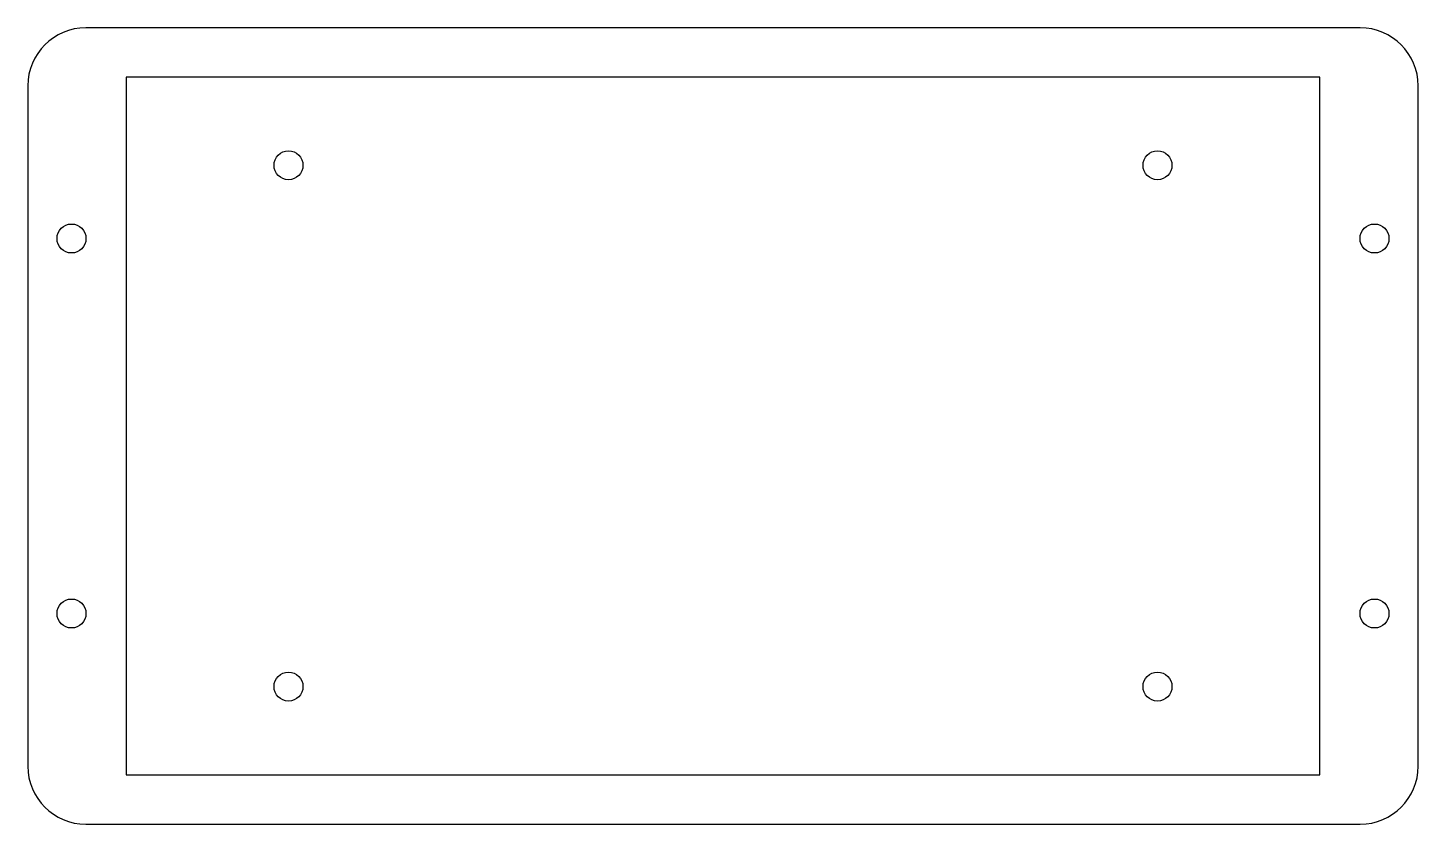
# Model space of a CAD drawing. Header units: inches. Extents: x 0 to 12, y 0 to 6.9.
import ezdxf

# ---------------------------------------------------------------- set-up
doc = ezdxf.new("R2010")
doc.units = ezdxf.units.IN
doc.header["$MEASUREMENT"] = 0
doc.layers.add('Default', color=18, linetype='Continuous', true_color=0x000000)

msp = doc.modelspace()

# ---------------------------------------------------------------- linework, layer by layer
at = {"layer": 'Default'}
for points in [[(11.5, 6.875), (0.5, 6.875)], [(0, 6.375), (0, 0.5)], [(12, 0.5), (12, 6.375)], [(0.5, 0), (11.5, 0)]]:
    msp.add_lwpolyline(points, dxfattribs=at)
msp.add_lwpolyline([(0.85, 0.425), (11.15, 0.425), (11.15, 6.45), (0.85, 6.45)], close=True, dxfattribs=at)
for centre in [(2.25, 5.688), (9.75, 5.688), (0.377, 5.056), (11.623, 5.056), (0.377, 1.819), (11.623, 1.819), (2.25, 1.188), (9.75, 1.188)]:
    msp.add_circle(centre, 0.125, dxfattribs=at)
for centre, start, end in [((0.5, 6.375), 90, 180), ((11.5, 6.375), 0, 90), ((0.5, 0.5), 180, 270), ((11.5, 0.5), 270, 0)]:
    msp.add_arc(centre, 0.5, start, end, dxfattribs=at)

doc.saveas('drawing.dxf')
